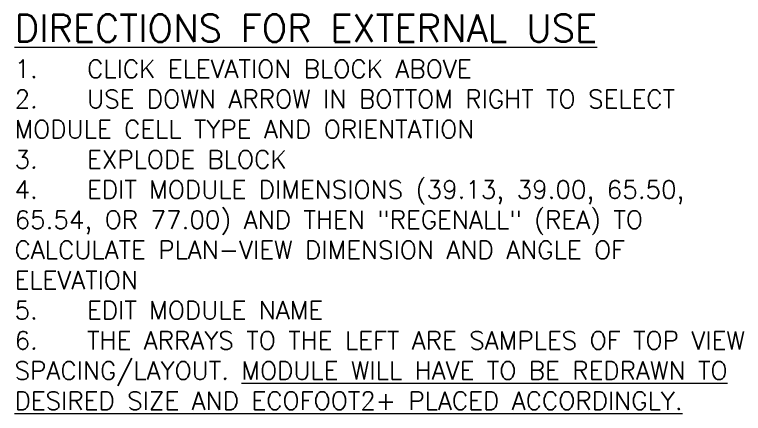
# Model space of a CAD drawing. Header units: feet. Extents: x 1518 to 2565, y 62 to 679.
# Drawn here: x 2082.7 to 2565.3, y 62.2 to 326.7 of the extents above; entities that cross this region are included whole.
import ezdxf

# ---------------------------------------------------------------- set-up
doc = ezdxf.new("R2010")
doc.units = ezdxf.units.FT
doc.header["$LTSCALE"] = 50
doc.header["$MEASUREMENT"] = 0
doc.layers.add('TEXT', color=1, linetype='Continuous', lineweight=20)
doc.styles.add('mytext', font='romans.shx')

msp = doc.modelspace()

# ---------------------------------------------------------------- texts
at = {"layer": 'TEXT', "insert": (2082.74, 326.677), "char_height": 12, "attachment_point": 1, "style": 'mytext'}
msp.add_mtext_dynamic_manual_height_columns('{\\H1.5x;\\LDIRECTIONS FOR EXTERNAL USE\\P\\pi-36,l36,t36;}1.^ICLICK ELEVATION BLOCK ABOVE\\P2.^IUSE DOWN ARROW IN BOTTOM RIGHT TO SELECT MODULE CELL TYPE AND ORIENTATION\\P3.^IEXPLODE BLOCK\\P4.^IEDIT MODULE DIMENSIONS (39.13, 39.00, 65.50, 65.54, OR 77.00) AND THEN "REGENALL" (REA) TO CALCULATE PLAN-VIEW DIMENSION AND ANGLE OF ELEVATION\\P5.^IEDIT MODULE NAME\\P6.^ITHE ARRAYS TO THE LEFT ARE SAMPLES OF TOP VIEW SPACING/LAYOUT. {\\LMODULE WILL HAVE TO BE REDRAWN TO DESIRED SIZE AND ECOFOOT2+ PLACED ACCORDINGLY. }', width=529.35664, gutter_width=1.016, heights=[0], dxfattribs=at)

doc.saveas('drawing.dxf')
